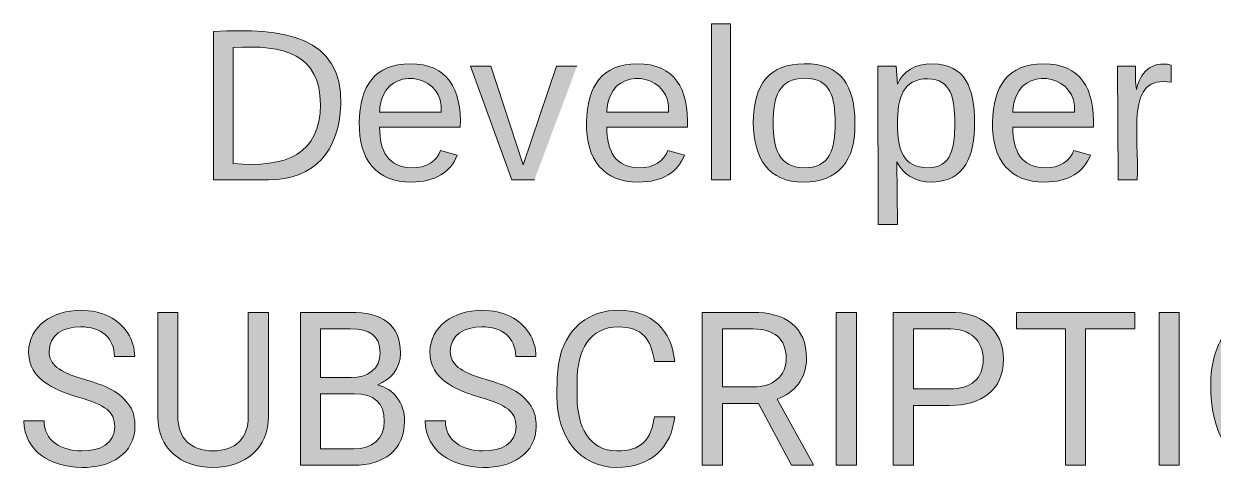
# Model space of a CAD drawing. Extents: x 3 to 1760, y 20 to 1040.
# Drawn here: x 58.3 to 144.3, y 899.2 to 931.4 of the extents above; entities that cross this region are included whole.
import ezdxf

# ---------------------------------------------------------------- set-up
doc = ezdxf.new("R2010")
doc.units = 0
doc.header["$MEASUREMENT"] = 0
doc.layers.add('Layer 1', color=7, linetype='Continuous', lineweight=0)

# ---------------------------------------------------------------- blocks, each defined once
blk = doc.blocks.new('Block_136')
at = {"layer": 'Layer 1', "true_color": 0x282c33, "transparency": 33554687}
h = blk.add_hatch(color=250, dxfattribs=at)
h.dxf.hatch_style = 2
edge = h.paths.add_edge_path()
edge.add_spline(control_points=[(72.032, 930.824), (77.131, 931.127), (81.366, 930.479), (81.236, 925.553), (81.107, 922.182), (79.378, 920.108), (76.008, 920.108), (76.008, 920.108), (72.032, 920.108), (72.032, 920.108), (72.032, 920.108), (72.032, 930.824), (72.032, 930.824)], knot_values=[0, 0, 0, 0, 1, 1, 1, 2, 2, 2, 3, 3, 3, 4, 4, 4, 4], degree=3, periodic=0)
edge = h.paths.add_edge_path()
edge.add_spline(control_points=[(73.458, 921.275), (77.304, 920.929), (79.767, 921.966), (79.767, 925.553), (79.767, 929.139), (77.174, 929.917), (73.458, 929.658), (73.458, 929.658), (73.458, 921.275), (73.458, 921.275)], knot_values=[0, 0, 0, 0, 1, 1, 1, 2, 2, 2, 3, 3, 3, 3], degree=3, periodic=0)
edge.add_line((73.458, 921.275), (73.458, 921.275))
h = blk.add_hatch(color=250, dxfattribs=at)
h.dxf.hatch_style = 2
edge = h.paths.add_edge_path()
edge.add_spline(control_points=[(108.026, 920.108), (108.026, 920.108), (108.026, 931.386), (108.026, 931.386), (108.026, 931.386), (109.409, 931.386), (109.409, 931.386), (109.409, 931.386), (109.409, 920.108), (109.409, 920.108), (109.409, 920.108), (108.026, 920.108), (108.026, 920.108)], knot_values=[0, 0, 0, 0, 1, 1, 1, 2, 2, 2, 3, 3, 3, 4, 4, 4, 4], degree=3, periodic=0)
edge.add_line((108.026, 920.108), (108.026, 920.108))
h = blk.add_hatch(color=250, dxfattribs=at)
h.dxf.hatch_style = 2
edge = h.paths.add_edge_path()
edge.add_spline(control_points=[(86.248, 928.491), (88.971, 928.491), (89.965, 926.676), (89.878, 923.911), (89.878, 923.911), (84.045, 923.911), (84.045, 923.911), (84.045, 922.182), (84.65, 921.016), (86.335, 920.972), (87.458, 920.929), (88.193, 921.491), (88.452, 922.225), (88.452, 922.225), (89.662, 921.88), (89.662, 921.88), (89.187, 920.67), (88.063, 919.935), (86.335, 919.935), (83.829, 919.935), (82.532, 921.534), (82.576, 924.256), (82.619, 926.892), (83.699, 928.491), (86.248, 928.491)], knot_values=[0, 0, 0, 0, 1, 1, 1, 2, 2, 2, 3, 3, 3, 4, 4, 4, 5, 5, 5, 6, 6, 6, 7, 7, 7, 8, 8, 8, 8], degree=3, periodic=0)
edge = h.paths.add_edge_path()
edge.add_spline(control_points=[(88.495, 924.991), (88.755, 927.583), (85.211, 928.318), (84.304, 926.201), (84.174, 925.898), (84.045, 925.466), (84.045, 924.991), (84.045, 924.991), (88.495, 924.991), (88.495, 924.991)], knot_values=[0, 0, 0, 0, 1, 1, 1, 2, 2, 2, 3, 3, 3, 3], degree=3, periodic=0)
edge.add_line((88.495, 924.991), (88.495, 924.991))
h = blk.add_hatch(color=250, dxfattribs=at)
h.dxf.hatch_style = 2
edge = h.paths.add_edge_path()
edge.add_spline(control_points=[(95.236, 920.108), (95.236, 920.108), (93.594, 920.108), (93.594, 920.108), (93.594, 920.108), (90.613, 928.318), (90.613, 928.318), (90.613, 928.318), (92.082, 928.318), (92.082, 928.318), (92.082, 928.318), (94.415, 921.188), (94.415, 921.188), (94.415, 921.188), (96.835, 928.318), (96.835, 928.318), (96.835, 928.318), (98.304, 928.318), (98.304, 928.318)], knot_values=[0, 0, 0, 0, 1, 1, 1, 2, 2, 2, 3, 3, 3, 4, 4, 4, 5, 5, 5, 6, 6, 6, 6], degree=3, periodic=0)
edge.add_line((98.304, 928.318), (95.236, 920.108))
h = blk.add_hatch(color=250, dxfattribs=at)
h.dxf.hatch_style = 2
edge = h.paths.add_edge_path()
edge.add_spline(control_points=[(102.668, 928.491), (105.39, 928.491), (106.384, 926.676), (106.298, 923.911), (106.298, 923.911), (100.465, 923.911), (100.465, 923.911), (100.465, 922.182), (101.069, 921.016), (102.755, 920.972), (103.878, 920.929), (104.613, 921.491), (104.872, 922.225), (104.872, 922.225), (106.082, 921.88), (106.082, 921.88), (105.606, 920.67), (104.483, 919.935), (102.755, 919.935), (100.248, 919.935), (98.952, 921.534), (98.995, 924.256), (99.039, 926.892), (100.119, 928.491), (102.668, 928.491)], knot_values=[0, 0, 0, 0, 1, 1, 1, 2, 2, 2, 3, 3, 3, 4, 4, 4, 5, 5, 5, 6, 6, 6, 7, 7, 7, 8, 8, 8, 8], degree=3, periodic=0)
edge = h.paths.add_edge_path()
edge.add_spline(control_points=[(104.915, 924.991), (105.174, 927.583), (101.631, 928.318), (100.724, 926.201), (100.594, 925.898), (100.465, 925.466), (100.465, 924.991), (100.465, 924.991), (104.915, 924.991), (104.915, 924.991)], knot_values=[0, 0, 0, 0, 1, 1, 1, 2, 2, 2, 3, 3, 3, 3], degree=3, periodic=0)
edge.add_line((104.915, 924.991), (104.915, 924.991))
h = blk.add_hatch(color=250, dxfattribs=at)
h.dxf.hatch_style = 2
edge = h.paths.add_edge_path()
edge.add_spline(control_points=[(114.724, 928.491), (117.403, 928.534), (118.397, 926.892), (118.397, 924.213), (118.44, 921.491), (117.23, 919.935), (114.681, 919.935), (112.131, 919.935), (111.094, 921.621), (111.051, 924.213), (111.051, 927.065), (112.261, 928.491), (114.724, 928.491)], knot_values=[0, 0, 0, 0, 1, 1, 1, 2, 2, 2, 3, 3, 3, 4, 4, 4, 4], degree=3, periodic=0)
edge = h.paths.add_edge_path()
edge.add_spline(control_points=[(114.681, 920.972), (116.582, 920.929), (116.971, 922.312), (116.971, 924.213), (116.971, 926.071), (116.625, 927.454), (114.767, 927.454), (112.909, 927.454), (112.477, 926.071), (112.477, 924.213), (112.477, 922.355), (112.909, 921.016), (114.681, 920.972)], knot_values=[0, 0, 0, 0, 1, 1, 1, 2, 2, 2, 3, 3, 3, 4, 4, 4, 4], degree=3, periodic=0)
edge.add_line((114.681, 920.972), (114.681, 920.972))
h = blk.add_hatch(color=250, dxfattribs=at)
h.dxf.hatch_style = 2
edge = h.paths.add_edge_path()
edge.add_spline(control_points=[(124.014, 928.491), (126.39, 928.448), (127.039, 926.719), (127.039, 924.256), (127.039, 921.793), (126.347, 920.022), (124.014, 919.935), (122.674, 919.935), (121.897, 920.497), (121.421, 921.404), (121.421, 921.404), (121.465, 916.867), (121.465, 916.867), (121.465, 916.867), (120.082, 916.867), (120.082, 916.867), (120.082, 916.867), (120.039, 928.318), (120.039, 928.318), (120.039, 928.318), (121.378, 928.318), (121.378, 928.318), (121.378, 928.318), (121.465, 927.022), (121.465, 927.022), (121.897, 927.929), (122.674, 928.491), (124.014, 928.491)], knot_values=[0, 0, 0, 0, 1, 1, 1, 2, 2, 2, 3, 3, 3, 4, 4, 4, 5, 5, 5, 6, 6, 6, 7, 7, 7, 8, 8, 8, 9, 9, 9, 9], degree=3, periodic=0)
edge = h.paths.add_edge_path()
edge.add_spline(control_points=[(123.668, 920.972), (125.397, 920.972), (125.613, 922.442), (125.613, 924.213), (125.613, 925.985), (125.353, 927.367), (123.668, 927.411), (121.853, 927.411), (121.465, 926.028), (121.465, 924.127), (121.465, 922.269), (121.897, 920.972), (123.668, 920.972)], knot_values=[0, 0, 0, 0, 1, 1, 1, 2, 2, 2, 3, 3, 3, 4, 4, 4, 4], degree=3, periodic=0)
edge.add_line((123.668, 920.972), (123.668, 920.972))
h = blk.add_hatch(color=250, dxfattribs=at)
h.dxf.hatch_style = 2
edge = h.paths.add_edge_path()
edge.add_spline(control_points=[(132.008, 928.491), (134.73, 928.491), (135.724, 926.676), (135.637, 923.911), (135.637, 923.911), (129.804, 923.911), (129.804, 923.911), (129.804, 922.182), (130.409, 921.016), (132.094, 920.972), (133.218, 920.929), (133.952, 921.491), (134.211, 922.225), (134.211, 922.225), (135.421, 921.88), (135.421, 921.88), (134.946, 920.67), (133.823, 919.935), (132.094, 919.935), (129.588, 919.935), (128.292, 921.534), (128.335, 924.256), (128.378, 926.892), (129.458, 928.491), (132.008, 928.491)], knot_values=[0, 0, 0, 0, 1, 1, 1, 2, 2, 2, 3, 3, 3, 4, 4, 4, 5, 5, 5, 6, 6, 6, 7, 7, 7, 8, 8, 8, 8], degree=3, periodic=0)
edge = h.paths.add_edge_path()
edge.add_spline(control_points=[(134.255, 924.991), (134.514, 927.583), (130.971, 928.318), (130.063, 926.201), (129.934, 925.898), (129.804, 925.466), (129.804, 924.991), (129.804, 924.991), (134.255, 924.991), (134.255, 924.991)], knot_values=[0, 0, 0, 0, 1, 1, 1, 2, 2, 2, 3, 3, 3, 3], degree=3, periodic=0)
edge.add_line((134.255, 924.991), (134.255, 924.991))
h = blk.add_hatch(color=250, dxfattribs=at)
h.dxf.hatch_style = 2
edge = h.paths.add_edge_path()
edge.add_spline(control_points=[(141.255, 927.151), (137.884, 927.843), (138.965, 923.219), (138.792, 920.108), (138.792, 920.108), (137.409, 920.108), (137.409, 920.108), (137.409, 920.108), (137.366, 928.318), (137.366, 928.318), (137.366, 928.318), (138.662, 928.318), (138.662, 928.318), (138.705, 927.8), (138.619, 927.065), (138.748, 926.633), (139.008, 927.8), (139.742, 928.75), (141.255, 928.404), (141.255, 928.404), (141.255, 927.151), (141.255, 927.151)], knot_values=[0, 0, 0, 0, 1, 1, 1, 2, 2, 2, 3, 3, 3, 4, 4, 4, 5, 5, 5, 6, 6, 6, 7, 7, 7, 7], degree=3, periodic=0)
edge.add_line((141.255, 927.151), (141.255, 927.151))
at = {"layer": 'Layer 1'}
for points, knots in [([(72.032, 930.824), (77.131, 931.127), (81.366, 930.479), (81.236, 925.553), (81.107, 922.182), (79.378, 920.108), (76.008, 920.108), (76.008, 920.108), (72.032, 920.108), (72.032, 920.108), (72.032, 920.108), (72.032, 930.824), (72.032, 930.824)], [0, 0, 0, 0, 1, 1, 1, 2, 2, 2, 3, 3, 3, 4, 4, 4, 4]), ([(108.026, 920.108), (108.026, 920.108), (108.026, 931.386), (108.026, 931.386), (108.026, 931.386), (109.409, 931.386), (109.409, 931.386), (109.409, 931.386), (109.409, 920.108), (109.409, 920.108), (109.409, 920.108), (108.026, 920.108), (108.026, 920.108)], [0, 0, 0, 0, 1, 1, 1, 2, 2, 2, 3, 3, 3, 4, 4, 4, 4]), ([(73.458, 921.275), (77.304, 920.929), (79.767, 921.966), (79.767, 925.553), (79.767, 929.139), (77.174, 929.917), (73.458, 929.658), (73.458, 929.658), (73.458, 921.275), (73.458, 921.275)], [0, 0, 0, 0, 1, 1, 1, 2, 2, 2, 3, 3, 3, 3]), ([(86.248, 928.491), (88.971, 928.491), (89.965, 926.676), (89.878, 923.911), (89.878, 923.911), (84.045, 923.911), (84.045, 923.911), (84.045, 922.182), (84.65, 921.016), (86.335, 920.972), (87.458, 920.929), (88.193, 921.491), (88.452, 922.225), (88.452, 922.225), (89.662, 921.88), (89.662, 921.88), (89.187, 920.67), (88.063, 919.935), (86.335, 919.935), (83.829, 919.935), (82.532, 921.534), (82.576, 924.256), (82.619, 926.892), (83.699, 928.491), (86.248, 928.491)], [0, 0, 0, 0, 1, 1, 1, 2, 2, 2, 3, 3, 3, 4, 4, 4, 5, 5, 5, 6, 6, 6, 7, 7, 7, 8, 8, 8, 8]), ([(88.495, 924.991), (88.755, 927.583), (85.211, 928.318), (84.304, 926.201), (84.174, 925.898), (84.045, 925.466), (84.045, 924.991), (84.045, 924.991), (88.495, 924.991), (88.495, 924.991)], [0, 0, 0, 0, 1, 1, 1, 2, 2, 2, 3, 3, 3, 3]), ([(95.236, 920.108), (95.236, 920.108), (93.594, 920.108), (93.594, 920.108), (93.594, 920.108), (90.613, 928.318), (90.613, 928.318), (90.613, 928.318), (92.082, 928.318), (92.082, 928.318), (92.082, 928.318), (94.415, 921.188), (94.415, 921.188), (94.415, 921.188), (96.835, 928.318), (96.835, 928.318), (96.835, 928.318), (98.304, 928.318), (98.304, 928.318)], [0, 0, 0, 0, 1, 1, 1, 2, 2, 2, 3, 3, 3, 4, 4, 4, 5, 5, 5, 6, 6, 6, 6]), ([(102.668, 928.491), (105.39, 928.491), (106.384, 926.676), (106.298, 923.911), (106.298, 923.911), (100.465, 923.911), (100.465, 923.911), (100.465, 922.182), (101.069, 921.016), (102.755, 920.972), (103.878, 920.929), (104.613, 921.491), (104.872, 922.225), (104.872, 922.225), (106.082, 921.88), (106.082, 921.88), (105.606, 920.67), (104.483, 919.935), (102.755, 919.935), (100.248, 919.935), (98.952, 921.534), (98.995, 924.256), (99.039, 926.892), (100.119, 928.491), (102.668, 928.491)], [0, 0, 0, 0, 1, 1, 1, 2, 2, 2, 3, 3, 3, 4, 4, 4, 5, 5, 5, 6, 6, 6, 7, 7, 7, 8, 8, 8, 8]), ([(104.915, 924.991), (105.174, 927.583), (101.631, 928.318), (100.724, 926.201), (100.594, 925.898), (100.465, 925.466), (100.465, 924.991), (100.465, 924.991), (104.915, 924.991), (104.915, 924.991)], [0, 0, 0, 0, 1, 1, 1, 2, 2, 2, 3, 3, 3, 3]), ([(114.724, 928.491), (117.403, 928.534), (118.397, 926.892), (118.397, 924.213), (118.44, 921.491), (117.23, 919.935), (114.681, 919.935), (112.131, 919.935), (111.094, 921.621), (111.051, 924.213), (111.051, 927.065), (112.261, 928.491), (114.724, 928.491)], [0, 0, 0, 0, 1, 1, 1, 2, 2, 2, 3, 3, 3, 4, 4, 4, 4]), ([(124.014, 928.491), (126.39, 928.448), (127.039, 926.719), (127.039, 924.256), (127.039, 921.793), (126.347, 920.022), (124.014, 919.935), (122.674, 919.935), (121.897, 920.497), (121.421, 921.404), (121.421, 921.404), (121.465, 916.867), (121.465, 916.867), (121.465, 916.867), (120.082, 916.867), (120.082, 916.867), (120.082, 916.867), (120.039, 928.318), (120.039, 928.318), (120.039, 928.318), (121.378, 928.318), (121.378, 928.318), (121.378, 928.318), (121.465, 927.022), (121.465, 927.022), (121.897, 927.929), (122.674, 928.491), (124.014, 928.491)], [0, 0, 0, 0, 1, 1, 1, 2, 2, 2, 3, 3, 3, 4, 4, 4, 5, 5, 5, 6, 6, 6, 7, 7, 7, 8, 8, 8, 9, 9, 9, 9]), ([(132.008, 928.491), (134.73, 928.491), (135.724, 926.676), (135.637, 923.911), (135.637, 923.911), (129.804, 923.911), (129.804, 923.911), (129.804, 922.182), (130.409, 921.016), (132.094, 920.972), (133.218, 920.929), (133.952, 921.491), (134.211, 922.225), (134.211, 922.225), (135.421, 921.88), (135.421, 921.88), (134.946, 920.67), (133.823, 919.935), (132.094, 919.935), (129.588, 919.935), (128.292, 921.534), (128.335, 924.256), (128.378, 926.892), (129.458, 928.491), (132.008, 928.491)], [0, 0, 0, 0, 1, 1, 1, 2, 2, 2, 3, 3, 3, 4, 4, 4, 5, 5, 5, 6, 6, 6, 7, 7, 7, 8, 8, 8, 8]), ([(134.255, 924.991), (134.514, 927.583), (130.971, 928.318), (130.063, 926.201), (129.934, 925.898), (129.804, 925.466), (129.804, 924.991), (129.804, 924.991), (134.255, 924.991), (134.255, 924.991)], [0, 0, 0, 0, 1, 1, 1, 2, 2, 2, 3, 3, 3, 3]), ([(141.255, 927.151), (137.884, 927.843), (138.965, 923.219), (138.792, 920.108), (138.792, 920.108), (137.409, 920.108), (137.409, 920.108), (137.409, 920.108), (137.366, 928.318), (137.366, 928.318), (137.366, 928.318), (138.662, 928.318), (138.662, 928.318), (138.705, 927.8), (138.619, 927.065), (138.748, 926.633), (139.008, 927.8), (139.742, 928.75), (141.255, 928.404), (141.255, 928.404), (141.255, 927.151), (141.255, 927.151)], [0, 0, 0, 0, 1, 1, 1, 2, 2, 2, 3, 3, 3, 4, 4, 4, 5, 5, 5, 6, 6, 6, 7, 7, 7, 7]), ([(114.681, 920.972), (116.582, 920.929), (116.971, 922.312), (116.971, 924.213), (116.971, 926.071), (116.625, 927.454), (114.767, 927.454), (112.909, 927.454), (112.477, 926.071), (112.477, 924.213), (112.477, 922.355), (112.909, 921.016), (114.681, 920.972)], [0, 0, 0, 0, 1, 1, 1, 2, 2, 2, 3, 3, 3, 4, 4, 4, 4]), ([(123.668, 920.972), (125.397, 920.972), (125.613, 922.442), (125.613, 924.213), (125.613, 925.985), (125.353, 927.367), (123.668, 927.411), (121.853, 927.411), (121.465, 926.028), (121.465, 924.127), (121.465, 922.269), (121.897, 920.972), (123.668, 920.972)], [0, 0, 0, 0, 1, 1, 1, 2, 2, 2, 3, 3, 3, 4, 4, 4, 4])]:
    blk.add_open_spline(points, degree=3, knots=knots, dxfattribs=at)
blk = doc.blocks.new('Block_135')
at = {"layer": 'Layer 1'}
blk.add_blockref('Block_136', (0, 0), dxfattribs=at)
blk = doc.blocks.new('Block_142')
at = {"layer": 'Layer 1', "true_color": 0x282c33, "transparency": 33554687}
h = blk.add_hatch(color=250, dxfattribs=at)
h.dxf.hatch_style = 2
edge = h.paths.add_edge_path()
edge.add_spline(control_points=[(62.517, 900.495), (63.877, 900.495), (64.902, 901.027), (64.902, 902.25), (64.902, 902.789), (64.712, 903.214), (64.332, 903.511), (63.953, 903.807), (63.261, 904.095), (62.266, 904.384), (61.013, 904.741), (60.102, 905.189), (59.532, 905.713), (58.962, 906.237), (58.681, 906.883), (58.681, 907.65), (58.681, 909.511), (60.436, 910.665), (62.441, 910.665), (64.006, 910.665), (65.244, 909.989), (65.851, 909.01), (66.178, 908.493), (66.345, 907.931), (66.345, 907.316), (66.345, 907.316), (64.879, 907.316), (64.879, 907.316), (64.879, 908.713), (63.899, 909.465), (62.441, 909.465), (61.135, 909.465), (60.17, 908.888), (60.155, 907.673), (60.155, 907.225), (60.352, 906.845), (60.732, 906.534), (61.112, 906.222), (61.758, 905.941), (62.677, 905.675), (64.234, 905.227), (65.297, 904.794), (65.988, 903.731), (66.254, 903.328), (66.368, 902.827), (66.368, 902.265), (66.353, 900.32), (64.613, 899.242), (62.517, 899.303), (60.254, 899.363), (58.408, 900.434), (58.332, 902.66), (58.332, 902.66), (59.798, 902.66), (59.798, 902.66), (59.798, 901.239), (61.013, 900.495), (62.517, 900.495)], knot_values=[0, 0, 0, 0, 1, 1, 1, 2, 2, 2, 3, 3, 3, 4, 4, 4, 5, 5, 5, 6, 6, 6, 7, 7, 7, 8, 8, 8, 9, 9, 9, 10, 10, 10, 11, 11, 11, 12, 12, 12, 13, 13, 13, 14, 14, 14, 15, 15, 15, 16, 16, 16, 17, 17, 17, 18, 18, 18, 19, 19, 19, 19], degree=3, periodic=0)
edge.add_line((62.517, 900.495), (62.517, 900.495))
h = blk.add_hatch(color=250, dxfattribs=at)
h.dxf.hatch_style = 2
edge = h.paths.add_edge_path()
edge.add_spline(control_points=[(72.004, 900.495), (73.629, 900.495), (74.564, 901.414), (74.556, 903.017), (74.556, 903.017), (74.556, 910.514), (74.556, 910.514), (74.556, 910.514), (76.022, 910.514), (76.022, 910.514), (76.022, 910.514), (76.022, 902.994), (76.022, 902.994), (75.999, 900.715), (74.366, 899.303), (72.004, 899.303), (69.657, 899.303), (68.009, 900.677), (68.016, 902.979), (68.016, 902.979), (68.016, 910.514), (68.016, 910.514), (68.016, 910.514), (69.459, 910.514), (69.459, 910.514), (69.459, 910.514), (69.459, 903.024), (69.459, 903.024), (69.452, 901.429), (70.394, 900.495), (72.004, 900.495)], knot_values=[0, 0, 0, 0, 1, 1, 1, 2, 2, 2, 3, 3, 3, 4, 4, 4, 5, 5, 5, 6, 6, 6, 7, 7, 7, 8, 8, 8, 9, 9, 9, 10, 10, 10, 10], degree=3, periodic=0)
edge.add_line((72.004, 900.495), (72.004, 900.495))
h = blk.add_hatch(color=250, dxfattribs=at)
h.dxf.hatch_style = 2
edge = h.paths.add_edge_path()
edge.add_spline(control_points=[(82.189, 900.647), (83.488, 900.632), (84.384, 901.369), (84.384, 902.629), (84.384, 903.959), (83.663, 904.627), (82.212, 904.627), (82.212, 904.627), (79.782, 904.627), (79.782, 904.627), (79.782, 904.627), (79.782, 900.647), (79.782, 900.647), (79.782, 900.647), (82.189, 900.647), (82.189, 900.647)], knot_values=[0, 0, 0, 0, 1, 1, 1, 2, 2, 2, 3, 3, 3, 4, 4, 4, 5, 5, 5, 5], degree=3, periodic=0)
edge = h.paths.add_edge_path()
edge.add_spline(control_points=[(85.85, 902.645), (85.843, 900.556), (84.354, 899.455), (82.159, 899.455), (82.159, 899.455), (78.323, 899.455), (78.323, 899.455), (78.323, 899.455), (78.323, 910.514), (78.323, 910.514), (78.323, 910.514), (81.939, 910.514), (81.939, 910.514), (84.172, 910.521), (85.554, 909.663), (85.554, 907.567), (85.554, 906.404), (84.802, 905.645), (83.914, 905.273), (85.022, 904.984), (85.85, 904.004), (85.85, 902.645)], knot_values=[0, 0, 0, 0, 1, 1, 1, 2, 2, 2, 3, 3, 3, 4, 4, 4, 5, 5, 5, 6, 6, 6, 7, 7, 7, 7], degree=3, periodic=0)
edge = h.paths.add_edge_path()
edge.add_spline(control_points=[(84.088, 907.574), (84.073, 908.881), (83.298, 909.314), (81.939, 909.314), (81.939, 909.314), (79.782, 909.314), (79.782, 909.314), (79.782, 909.314), (79.782, 905.797), (79.782, 905.797), (79.782, 905.797), (81.984, 905.797), (81.984, 905.797), (83.177, 905.774), (84.096, 906.435), (84.088, 907.574)], knot_values=[0, 0, 0, 0, 1, 1, 1, 2, 2, 2, 3, 3, 3, 4, 4, 4, 5, 5, 5, 5], degree=3, periodic=0)
edge.add_line((84.088, 907.574), (84.088, 907.574))
h = blk.add_hatch(color=250, dxfattribs=at)
h.dxf.hatch_style = 2
edge = h.paths.add_edge_path()
edge.add_spline(control_points=[(91.517, 900.495), (92.876, 900.495), (93.902, 901.027), (93.902, 902.25), (93.902, 902.789), (93.712, 903.214), (93.332, 903.511), (92.952, 903.807), (92.261, 904.095), (91.266, 904.384), (90.013, 904.741), (89.101, 905.189), (88.532, 905.713), (87.962, 906.237), (87.681, 906.883), (87.681, 907.65), (87.681, 909.511), (89.435, 910.665), (91.441, 910.665), (93.005, 910.665), (94.243, 909.989), (94.851, 909.01), (95.178, 908.493), (95.345, 907.931), (95.345, 907.316), (95.345, 907.316), (93.879, 907.316), (93.879, 907.316), (93.879, 908.713), (92.899, 909.465), (91.441, 909.465), (90.134, 909.465), (89.17, 908.888), (89.154, 907.673), (89.154, 907.225), (89.352, 906.845), (89.732, 906.534), (90.111, 906.222), (90.757, 905.941), (91.676, 905.675), (93.233, 905.227), (94.297, 904.794), (94.988, 903.731), (95.254, 903.328), (95.368, 902.827), (95.368, 902.265), (95.352, 900.32), (93.613, 899.242), (91.517, 899.303), (89.253, 899.363), (87.407, 900.434), (87.332, 902.66), (87.332, 902.66), (88.797, 902.66), (88.797, 902.66), (88.797, 901.239), (90.013, 900.495), (91.517, 900.495)], knot_values=[0, 0, 0, 0, 1, 1, 1, 2, 2, 2, 3, 3, 3, 4, 4, 4, 5, 5, 5, 6, 6, 6, 7, 7, 7, 8, 8, 8, 9, 9, 9, 10, 10, 10, 11, 11, 11, 12, 12, 12, 13, 13, 13, 14, 14, 14, 15, 15, 15, 16, 16, 16, 17, 17, 17, 18, 18, 18, 19, 19, 19, 19], degree=3, periodic=0)
edge.add_line((91.517, 900.495), (91.517, 900.495))
h = blk.add_hatch(color=250, dxfattribs=at)
h.dxf.hatch_style = 2
edge = h.paths.add_edge_path()
edge.add_spline(control_points=[(101.178, 900.495), (102.986, 900.495), (103.631, 901.27), (103.905, 902.964), (103.905, 902.964), (105.371, 902.964), (105.371, 902.964), (105.128, 900.708), (103.639, 899.303), (101.178, 899.303), (98.436, 899.303), (96.856, 901.574), (96.856, 904.468), (96.856, 905.964), (96.917, 907.202), (97.411, 908.243), (98.079, 909.655), (99.363, 910.65), (101.307, 910.665), (103.707, 910.681), (105.173, 909.184), (105.371, 906.959), (105.371, 906.959), (103.905, 906.959), (103.905, 906.959), (103.669, 908.569), (103.009, 909.465), (101.307, 909.465), (99.241, 909.465), (98.292, 907.764), (98.322, 905.493), (98.322, 905.493), (98.322, 904.422), (98.322, 904.422), (98.299, 902.28), (99.196, 900.495), (101.178, 900.495)], knot_values=[0, 0, 0, 0, 1, 1, 1, 2, 2, 2, 3, 3, 3, 4, 4, 4, 5, 5, 5, 6, 6, 6, 7, 7, 7, 8, 8, 8, 9, 9, 9, 10, 10, 10, 11, 11, 11, 12, 12, 12, 12], degree=3, periodic=0)
edge.add_line((101.178, 900.495), (101.178, 900.495))
h = blk.add_hatch(color=250, dxfattribs=at)
h.dxf.hatch_style = 2
edge = h.paths.add_edge_path()
edge.add_spline(control_points=[(114.896, 907.187), (114.896, 905.66), (113.969, 904.68), (112.784, 904.24), (112.784, 904.24), (115.382, 899.546), (115.382, 899.546), (115.382, 899.546), (115.382, 899.455), (115.382, 899.455), (115.382, 899.455), (113.817, 899.455), (113.817, 899.455), (113.817, 899.455), (111.417, 903.928), (111.417, 903.928), (111.417, 903.928), (108.819, 903.928), (108.819, 903.928), (108.819, 903.928), (108.819, 899.455), (108.819, 899.455), (108.819, 899.455), (107.353, 899.455), (107.353, 899.455), (107.353, 899.455), (107.353, 910.514), (107.353, 910.514), (107.353, 910.514), (111.014, 910.514), (111.014, 910.514), (113.369, 910.529), (114.896, 909.458), (114.896, 907.187)], knot_values=[0, 0, 0, 0, 1, 1, 1, 2, 2, 2, 3, 3, 3, 4, 4, 4, 5, 5, 5, 6, 6, 6, 7, 7, 7, 8, 8, 8, 9, 9, 9, 10, 10, 10, 11, 11, 11, 11], degree=3, periodic=0)
edge = h.paths.add_edge_path()
edge.add_spline(control_points=[(113.43, 907.187), (113.43, 908.607), (112.518, 909.314), (111.052, 909.314), (111.052, 909.314), (108.819, 909.314), (108.819, 909.314), (108.819, 909.314), (108.819, 905.121), (108.819, 905.121), (108.819, 905.121), (111.06, 905.121), (111.06, 905.121), (112.419, 905.098), (113.437, 905.888), (113.43, 907.187)], knot_values=[0, 0, 0, 0, 1, 1, 1, 2, 2, 2, 3, 3, 3, 4, 4, 4, 5, 5, 5, 5], degree=3, periodic=0)
edge.add_line((113.43, 907.187), (113.43, 907.187))
h = blk.add_hatch(color=250, dxfattribs=at)
h.dxf.hatch_style = 2
edge = h.paths.add_edge_path()
edge.add_spline(control_points=[(118.503, 899.455), (118.503, 899.455), (117.045, 899.455), (117.045, 899.455), (117.045, 899.455), (117.045, 910.514), (117.045, 910.514), (117.045, 910.514), (118.503, 910.514), (118.503, 910.514), (118.503, 910.514), (118.503, 899.455), (118.503, 899.455)], knot_values=[0, 0, 0, 0, 1, 1, 1, 2, 2, 2, 3, 3, 3, 4, 4, 4, 4], degree=3, periodic=0)
edge.add_line((118.503, 899.455), (118.503, 899.455))
h = blk.add_hatch(color=250, dxfattribs=at)
h.dxf.hatch_style = 2
edge = h.paths.add_edge_path()
edge.add_spline(control_points=[(129.122, 907.134), (129.114, 904.878), (127.588, 903.784), (125.233, 903.784), (125.233, 903.784), (122.628, 903.784), (122.628, 903.784), (122.628, 903.784), (122.628, 899.455), (122.628, 899.455), (122.628, 899.455), (121.169, 899.455), (121.169, 899.455), (121.169, 899.455), (121.169, 910.514), (121.169, 910.514), (121.169, 910.514), (125.248, 910.514), (125.248, 910.514), (127.504, 910.559), (129.122, 909.268), (129.122, 907.134)], knot_values=[0, 0, 0, 0, 1, 1, 1, 2, 2, 2, 3, 3, 3, 4, 4, 4, 5, 5, 5, 6, 6, 6, 7, 7, 7, 7], degree=3, periodic=0)
edge = h.paths.add_edge_path()
edge.add_spline(control_points=[(127.664, 907.118), (127.671, 908.47), (126.707, 909.306), (125.332, 909.314), (125.332, 909.314), (122.628, 909.314), (122.628, 909.314), (122.628, 909.314), (122.628, 904.976), (122.628, 904.976), (122.628, 904.976), (125.248, 904.976), (125.248, 904.976), (126.737, 904.969), (127.664, 905.675), (127.664, 907.118)], knot_values=[0, 0, 0, 0, 1, 1, 1, 2, 2, 2, 3, 3, 3, 4, 4, 4, 5, 5, 5, 5], degree=3, periodic=0)
edge.add_line((127.664, 907.118), (127.664, 907.118))
h = blk.add_hatch(color=250, dxfattribs=at)
h.dxf.hatch_style = 2
edge = h.paths.add_edge_path()
edge.add_spline(control_points=[(138.624, 909.314), (138.624, 909.314), (135.069, 909.314), (135.069, 909.314), (135.069, 909.314), (135.069, 899.455), (135.069, 899.455), (135.069, 899.455), (133.618, 899.455), (133.618, 899.455), (133.618, 899.455), (133.618, 909.314), (133.618, 909.314), (133.618, 909.314), (130.071, 909.314), (130.071, 909.314), (130.071, 909.314), (130.071, 910.514), (130.071, 910.514), (130.071, 910.514), (138.624, 910.514), (138.624, 910.514), (138.624, 910.514), (138.624, 909.314), (138.624, 909.314)], knot_values=[0, 0, 0, 0, 1, 1, 1, 2, 2, 2, 3, 3, 3, 4, 4, 4, 5, 5, 5, 6, 6, 6, 7, 7, 7, 8, 8, 8, 8], degree=3, periodic=0)
edge.add_line((138.624, 909.314), (138.624, 909.314))
h = blk.add_hatch(color=250, dxfattribs=at)
h.dxf.hatch_style = 2
edge = h.paths.add_edge_path()
edge.add_spline(control_points=[(141.829, 899.455), (141.829, 899.455), (140.371, 899.455), (140.371, 899.455), (140.371, 899.455), (140.371, 910.514), (140.371, 910.514), (140.371, 910.514), (141.829, 910.514), (141.829, 910.514), (141.829, 910.514), (141.829, 899.455), (141.829, 899.455)], knot_values=[0, 0, 0, 0, 1, 1, 1, 2, 2, 2, 3, 3, 3, 4, 4, 4, 4], degree=3, periodic=0)
edge.add_line((141.829, 899.455), (141.829, 899.455))
h = blk.add_hatch(color=250, dxfattribs=at)
h.dxf.hatch_style = 2
edge = h.paths.add_edge_path()
edge.add_spline(control_points=[(148.551, 910.665), (151.787, 910.665), (153.101, 908.136), (153.002, 904.627), (152.919, 901.528), (151.582, 899.303), (148.566, 899.303), (145.361, 899.303), (144.108, 901.832), (144.108, 905.326), (144.108, 907.468), (144.913, 909.177), (146.235, 910.012), (146.911, 910.438), (147.678, 910.665), (148.551, 910.665)], knot_values=[0, 0, 0, 0, 1, 1, 1, 2, 2, 2, 3, 3, 3, 4, 4, 4, 5, 5, 5, 5], degree=3, periodic=0)
edge = h.paths.add_edge_path()
edge.add_spline(control_points=[(148.566, 900.541), (150.936, 900.541), (151.551, 902.66), (151.551, 905.341), (151.551, 907.68), (150.67, 909.412), (148.551, 909.412), (146.508, 909.412), (145.559, 907.65), (145.559, 905.44), (145.559, 905.44), (145.559, 904.627), (145.559, 904.627), (145.528, 902.364), (146.493, 900.541), (148.566, 900.541)], knot_values=[0, 0, 0, 0, 1, 1, 1, 2, 2, 2, 3, 3, 3, 4, 4, 4, 5, 5, 5, 5], degree=3, periodic=0)
edge.add_line((148.566, 900.541), (148.566, 900.541))
at = {"layer": 'Layer 1'}
for points, knots in [([(62.517, 900.495), (63.877, 900.495), (64.902, 901.027), (64.902, 902.25), (64.902, 902.789), (64.712, 903.214), (64.332, 903.511), (63.953, 903.807), (63.261, 904.095), (62.266, 904.384), (61.013, 904.741), (60.102, 905.189), (59.532, 905.713), (58.962, 906.237), (58.681, 906.883), (58.681, 907.65), (58.681, 909.511), (60.436, 910.665), (62.441, 910.665), (64.006, 910.665), (65.244, 909.989), (65.851, 909.01), (66.178, 908.493), (66.345, 907.931), (66.345, 907.316), (66.345, 907.316), (64.879, 907.316), (64.879, 907.316), (64.879, 908.713), (63.899, 909.465), (62.441, 909.465), (61.135, 909.465), (60.17, 908.888), (60.155, 907.673), (60.155, 907.225), (60.352, 906.845), (60.732, 906.534), (61.112, 906.222), (61.758, 905.941), (62.677, 905.675), (64.234, 905.227), (65.297, 904.794), (65.988, 903.731), (66.254, 903.328), (66.368, 902.827), (66.368, 902.265), (66.353, 900.32), (64.613, 899.242), (62.517, 899.303), (60.254, 899.363), (58.408, 900.434), (58.332, 902.66), (58.332, 902.66), (59.798, 902.66), (59.798, 902.66), (59.798, 901.239), (61.013, 900.495), (62.517, 900.495)], [0, 0, 0, 0, 1, 1, 1, 2, 2, 2, 3, 3, 3, 4, 4, 4, 5, 5, 5, 6, 6, 6, 7, 7, 7, 8, 8, 8, 9, 9, 9, 10, 10, 10, 11, 11, 11, 12, 12, 12, 13, 13, 13, 14, 14, 14, 15, 15, 15, 16, 16, 16, 17, 17, 17, 18, 18, 18, 19, 19, 19, 19]), ([(72.004, 900.495), (73.629, 900.495), (74.564, 901.414), (74.556, 903.017), (74.556, 903.017), (74.556, 910.514), (74.556, 910.514), (74.556, 910.514), (76.022, 910.514), (76.022, 910.514), (76.022, 910.514), (76.022, 902.994), (76.022, 902.994), (75.999, 900.715), (74.366, 899.303), (72.004, 899.303), (69.657, 899.303), (68.009, 900.677), (68.016, 902.979), (68.016, 902.979), (68.016, 910.514), (68.016, 910.514), (68.016, 910.514), (69.459, 910.514), (69.459, 910.514), (69.459, 910.514), (69.459, 903.024), (69.459, 903.024), (69.452, 901.429), (70.394, 900.495), (72.004, 900.495)], [0, 0, 0, 0, 1, 1, 1, 2, 2, 2, 3, 3, 3, 4, 4, 4, 5, 5, 5, 6, 6, 6, 7, 7, 7, 8, 8, 8, 9, 9, 9, 10, 10, 10, 10]), ([(85.85, 902.645), (85.843, 900.556), (84.354, 899.455), (82.159, 899.455), (82.159, 899.455), (78.323, 899.455), (78.323, 899.455), (78.323, 899.455), (78.323, 910.514), (78.323, 910.514), (78.323, 910.514), (81.939, 910.514), (81.939, 910.514), (84.172, 910.521), (85.554, 909.663), (85.554, 907.567), (85.554, 906.404), (84.802, 905.645), (83.914, 905.273), (85.022, 904.984), (85.85, 904.004), (85.85, 902.645)], [0, 0, 0, 0, 1, 1, 1, 2, 2, 2, 3, 3, 3, 4, 4, 4, 5, 5, 5, 6, 6, 6, 7, 7, 7, 7]), ([(91.517, 900.495), (92.876, 900.495), (93.902, 901.027), (93.902, 902.25), (93.902, 902.789), (93.712, 903.214), (93.332, 903.511), (92.952, 903.807), (92.261, 904.095), (91.266, 904.384), (90.013, 904.741), (89.101, 905.189), (88.532, 905.713), (87.962, 906.237), (87.681, 906.883), (87.681, 907.65), (87.681, 909.511), (89.435, 910.665), (91.441, 910.665), (93.005, 910.665), (94.243, 909.989), (94.851, 909.01), (95.178, 908.493), (95.345, 907.931), (95.345, 907.316), (95.345, 907.316), (93.879, 907.316), (93.879, 907.316), (93.879, 908.713), (92.899, 909.465), (91.441, 909.465), (90.134, 909.465), (89.17, 908.888), (89.154, 907.673), (89.154, 907.225), (89.352, 906.845), (89.732, 906.534), (90.111, 906.222), (90.757, 905.941), (91.676, 905.675), (93.233, 905.227), (94.297, 904.794), (94.988, 903.731), (95.254, 903.328), (95.368, 902.827), (95.368, 902.265), (95.352, 900.32), (93.613, 899.242), (91.517, 899.303), (89.253, 899.363), (87.407, 900.434), (87.332, 902.66), (87.332, 902.66), (88.797, 902.66), (88.797, 902.66), (88.797, 901.239), (90.013, 900.495), (91.517, 900.495)], [0, 0, 0, 0, 1, 1, 1, 2, 2, 2, 3, 3, 3, 4, 4, 4, 5, 5, 5, 6, 6, 6, 7, 7, 7, 8, 8, 8, 9, 9, 9, 10, 10, 10, 11, 11, 11, 12, 12, 12, 13, 13, 13, 14, 14, 14, 15, 15, 15, 16, 16, 16, 17, 17, 17, 18, 18, 18, 19, 19, 19, 19]), ([(101.178, 900.495), (102.986, 900.495), (103.631, 901.27), (103.905, 902.964), (103.905, 902.964), (105.371, 902.964), (105.371, 902.964), (105.128, 900.708), (103.639, 899.303), (101.178, 899.303), (98.436, 899.303), (96.856, 901.574), (96.856, 904.468), (96.856, 905.964), (96.917, 907.202), (97.411, 908.243), (98.079, 909.655), (99.363, 910.65), (101.307, 910.665), (103.707, 910.681), (105.173, 909.184), (105.371, 906.959), (105.371, 906.959), (103.905, 906.959), (103.905, 906.959), (103.669, 908.569), (103.009, 909.465), (101.307, 909.465), (99.241, 909.465), (98.292, 907.764), (98.322, 905.493), (98.322, 905.493), (98.322, 904.422), (98.322, 904.422), (98.299, 902.28), (99.196, 900.495), (101.178, 900.495)], [0, 0, 0, 0, 1, 1, 1, 2, 2, 2, 3, 3, 3, 4, 4, 4, 5, 5, 5, 6, 6, 6, 7, 7, 7, 8, 8, 8, 9, 9, 9, 10, 10, 10, 11, 11, 11, 12, 12, 12, 12]), ([(114.896, 907.187), (114.896, 905.66), (113.969, 904.68), (112.784, 904.24), (112.784, 904.24), (115.382, 899.546), (115.382, 899.546), (115.382, 899.546), (115.382, 899.455), (115.382, 899.455), (115.382, 899.455), (113.817, 899.455), (113.817, 899.455), (113.817, 899.455), (111.417, 903.928), (111.417, 903.928), (111.417, 903.928), (108.819, 903.928), (108.819, 903.928), (108.819, 903.928), (108.819, 899.455), (108.819, 899.455), (108.819, 899.455), (107.353, 899.455), (107.353, 899.455), (107.353, 899.455), (107.353, 910.514), (107.353, 910.514), (107.353, 910.514), (111.014, 910.514), (111.014, 910.514), (113.369, 910.529), (114.896, 909.458), (114.896, 907.187)], [0, 0, 0, 0, 1, 1, 1, 2, 2, 2, 3, 3, 3, 4, 4, 4, 5, 5, 5, 6, 6, 6, 7, 7, 7, 8, 8, 8, 9, 9, 9, 10, 10, 10, 11, 11, 11, 11]), ([(118.503, 899.455), (118.503, 899.455), (117.045, 899.455), (117.045, 899.455), (117.045, 899.455), (117.045, 910.514), (117.045, 910.514), (117.045, 910.514), (118.503, 910.514), (118.503, 910.514), (118.503, 910.514), (118.503, 899.455), (118.503, 899.455)], [0, 0, 0, 0, 1, 1, 1, 2, 2, 2, 3, 3, 3, 4, 4, 4, 4]), ([(129.122, 907.134), (129.114, 904.878), (127.588, 903.784), (125.233, 903.784), (125.233, 903.784), (122.628, 903.784), (122.628, 903.784), (122.628, 903.784), (122.628, 899.455), (122.628, 899.455), (122.628, 899.455), (121.169, 899.455), (121.169, 899.455), (121.169, 899.455), (121.169, 910.514), (121.169, 910.514), (121.169, 910.514), (125.248, 910.514), (125.248, 910.514), (127.504, 910.559), (129.122, 909.268), (129.122, 907.134)], [0, 0, 0, 0, 1, 1, 1, 2, 2, 2, 3, 3, 3, 4, 4, 4, 5, 5, 5, 6, 6, 6, 7, 7, 7, 7]), ([(138.624, 909.314), (138.624, 909.314), (135.069, 909.314), (135.069, 909.314), (135.069, 909.314), (135.069, 899.455), (135.069, 899.455), (135.069, 899.455), (133.618, 899.455), (133.618, 899.455), (133.618, 899.455), (133.618, 909.314), (133.618, 909.314), (133.618, 909.314), (130.071, 909.314), (130.071, 909.314), (130.071, 909.314), (130.071, 910.514), (130.071, 910.514), (130.071, 910.514), (138.624, 910.514), (138.624, 910.514), (138.624, 910.514), (138.624, 909.314), (138.624, 909.314)], [0, 0, 0, 0, 1, 1, 1, 2, 2, 2, 3, 3, 3, 4, 4, 4, 5, 5, 5, 6, 6, 6, 7, 7, 7, 8, 8, 8, 8]), ([(141.829, 899.455), (141.829, 899.455), (140.371, 899.455), (140.371, 899.455), (140.371, 899.455), (140.371, 910.514), (140.371, 910.514), (140.371, 910.514), (141.829, 910.514), (141.829, 910.514), (141.829, 910.514), (141.829, 899.455), (141.829, 899.455)], [0, 0, 0, 0, 1, 1, 1, 2, 2, 2, 3, 3, 3, 4, 4, 4, 4]), ([(148.551, 910.665), (151.787, 910.665), (153.101, 908.136), (153.002, 904.627), (152.919, 901.528), (151.582, 899.303), (148.566, 899.303), (145.361, 899.303), (144.108, 901.832), (144.108, 905.326), (144.108, 907.468), (144.913, 909.177), (146.235, 910.012), (146.911, 910.438), (147.678, 910.665), (148.551, 910.665)], [0, 0, 0, 0, 1, 1, 1, 2, 2, 2, 3, 3, 3, 4, 4, 4, 5, 5, 5, 5]), ([(84.088, 907.574), (84.073, 908.881), (83.298, 909.314), (81.939, 909.314), (81.939, 909.314), (79.782, 909.314), (79.782, 909.314), (79.782, 909.314), (79.782, 905.797), (79.782, 905.797), (79.782, 905.797), (81.984, 905.797), (81.984, 905.797), (83.177, 905.774), (84.096, 906.435), (84.088, 907.574)], [0, 0, 0, 0, 1, 1, 1, 2, 2, 2, 3, 3, 3, 4, 4, 4, 5, 5, 5, 5]), ([(113.43, 907.187), (113.43, 908.607), (112.518, 909.314), (111.052, 909.314), (111.052, 909.314), (108.819, 909.314), (108.819, 909.314), (108.819, 909.314), (108.819, 905.121), (108.819, 905.121), (108.819, 905.121), (111.06, 905.121), (111.06, 905.121), (112.419, 905.098), (113.437, 905.888), (113.43, 907.187)], [0, 0, 0, 0, 1, 1, 1, 2, 2, 2, 3, 3, 3, 4, 4, 4, 5, 5, 5, 5]), ([(127.664, 907.118), (127.671, 908.47), (126.707, 909.306), (125.332, 909.314), (125.332, 909.314), (122.628, 909.314), (122.628, 909.314), (122.628, 909.314), (122.628, 904.976), (122.628, 904.976), (122.628, 904.976), (125.248, 904.976), (125.248, 904.976), (126.737, 904.969), (127.664, 905.675), (127.664, 907.118)], [0, 0, 0, 0, 1, 1, 1, 2, 2, 2, 3, 3, 3, 4, 4, 4, 5, 5, 5, 5]), ([(82.189, 900.647), (83.488, 900.632), (84.384, 901.369), (84.384, 902.629), (84.384, 903.959), (83.663, 904.627), (82.212, 904.627), (82.212, 904.627), (79.782, 904.627), (79.782, 904.627), (79.782, 904.627), (79.782, 900.647), (79.782, 900.647), (79.782, 900.647), (82.189, 900.647), (82.189, 900.647)], [0, 0, 0, 0, 1, 1, 1, 2, 2, 2, 3, 3, 3, 4, 4, 4, 5, 5, 5, 5])]:
    blk.add_open_spline(points, degree=3, knots=knots, dxfattribs=at)
blk = doc.blocks.new('Block_141')
at = {"layer": 'Layer 1'}
blk.add_blockref('Block_142', (0, 0), dxfattribs=at)
blk = doc.blocks.new('Block_0')
at = {"layer": 'Layer 1'}
for name in ['Block_135', 'Block_141']:
    blk.add_blockref(name, (0, 0), dxfattribs=at)

msp = doc.modelspace()

# ---------------------------------------------------------------- block references
at = {"layer": 'Layer 1'}
msp.add_blockref('Block_0', (0, 0), dxfattribs=at)

doc.saveas('drawing.dxf')
